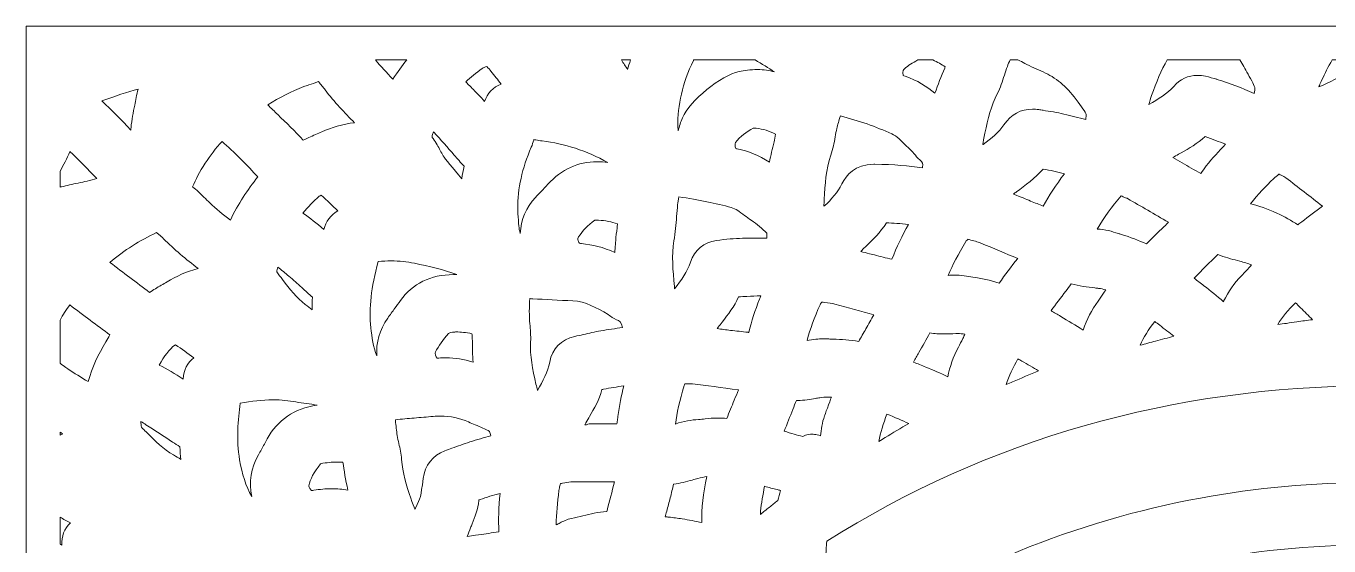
# Model space of a CAD drawing. Extents: x 140 to 2861, y -2860 to -140.
# Drawn here: x 140 to 1463, y -668 to -140 of the extents above; entities that cross this region are included whole.
import ezdxf

# ---------------------------------------------------------------- set-up
doc = ezdxf.new("R2010")
doc.units = 0
doc.header["$MEASUREMENT"] = 0
doc.layers.add('Layer 1', color=7, linetype='Continuous')

# ---------------------------------------------------------------- blocks, each defined once
blk = doc.blocks.new('block 2')
at = {"layer": 'Layer 1', "lineweight": 0}
blk.add_lwpolyline([(140.3, -139.6), (140.3, -2859.8), (2860.6, -2859.8), (2860.6, -139.6), (140.3, -139.6)], dxfattribs=at)
for points, knots in [([(512.9, -193.5), (506.4, -187.1), (500.6, -180.5), (495.2, -174.1), (495.2, -174.1), (526.8, -174.1), (526.8, -174.1), (522, -179.9), (517.4, -186.3), (512.9, -193.5)], [0, 0, 0, 0, 1, 1, 1, 2, 2, 2, 3, 3, 3, 3]), ([(608.2, -180.8), (609.8, -182.4), (611.2, -184), (612.4, -185.6), (615.9, -190), (619.3, -194.3), (622.7, -198.5), (614.7, -201.8), (608.8, -208), (605.9, -216.3), (603.8, -213.9), (601.6, -211.5), (599.4, -209.2), (596.2, -205.8), (592.9, -202.4), (589.7, -199.3), (588.7, -198.3), (587.7, -197.3), (586.8, -196.3), (591.7, -191.6), (597.2, -187.2), (603.5, -182.8), (604.7, -182), (606.3, -181.3), (608.2, -180.8)], [0, 0, 0, 0, 1, 1, 1, 2, 2, 2, 3, 3, 3, 4, 4, 4, 5, 5, 5, 6, 6, 6, 7, 7, 7, 8, 8, 8, 8]), ([(744.9, -174.1), (744.9, -174.1), (754.1, -174.1), (754.1, -174.1), (753, -177.3), (752, -180.5), (751.1, -183.7), (749, -180.5), (746.9, -177.3), (744.9, -174.1)], [0, 0, 0, 0, 1, 1, 1, 2, 2, 2, 3, 3, 3, 3]), ([(818.2, -174.1), (818.2, -174.1), (880.5, -174.1), (880.5, -174.1), (887.5, -178.1), (894.2, -182.1), (900.3, -186.3), (894.9, -184.6), (889.3, -183.8), (883.1, -183.8), (876, -183.8), (869.4, -184.9), (864.4, -185.9), (846.1, -189.6), (814.3, -215.4), (806.8, -232.8), (804.9, -237.2), (803.5, -241.6), (802.6, -246), (802.4, -244.7), (802.3, -243.3), (802.2, -242), (801.6, -219.9), (806.8, -197.8), (818, -174.5), (818.1, -174.3), (818.2, -174.2), (818.2, -174.1)], [0, 0, 0, 0, 1, 1, 1, 2, 2, 2, 3, 3, 3, 4, 4, 4, 5, 5, 5, 6, 6, 6, 7, 7, 7, 8, 8, 8, 9, 9, 9, 9]), ([(1061, -174.1), (1065.9, -176.2), (1070, -178.5), (1073.6, -181.1), (1073.4, -181.7), (1073.3, -182.1), (1073.2, -182.3), (1069.5, -190.7), (1066.1, -199.3), (1063.2, -207.9), (1055.2, -201.3), (1045.2, -194.6), (1032.8, -190.7), (1031.8, -190.4), (1031.2, -190.1), (1030.9, -189.9), (1030.9, -189.9), (1030.9, -189.8), (1030.9, -189.8), (1030.1, -184.9), (1031.5, -183.7), (1032.2, -183.1), (1036, -179.8), (1040.4, -176.8), (1045.8, -174.1), (1045.8, -174.1), (1061, -174.1), (1061, -174.1)], [0, 0, 0, 0, 1, 1, 1, 2, 2, 2, 3, 3, 3, 4, 4, 4, 5, 5, 5, 6, 6, 6, 7, 7, 7, 8, 8, 8, 9, 9, 9, 9]), ([(1136.7, -180.6), (1137.5, -178.4), (1138.5, -176.3), (1139.5, -174.1), (1139.5, -174.1), (1147.5, -174.1), (1147.5, -174.1), (1149.8, -175.2), (1152, -176.3), (1154.4, -177.5), (1160.3, -180.5), (1166.5, -183.6), (1173, -186.3), (1185.7, -191.7), (1196.3, -200.5), (1206.5, -214.2), (1212.1, -221.7), (1216.1, -227.1), (1216.6, -229.5), (1216.8, -230.5), (1216.7, -232.3), (1216.3, -234.7), (1209.1, -232.8), (1201.6, -230.8), (1194.2, -229), (1187, -227.4), (1179.9, -226.3), (1173, -225.2), (1171.5, -225), (1170.1, -224.8), (1168.6, -224.5), (1166.4, -224.2), (1164.2, -224), (1162.1, -224), (1150.3, -224), (1140.6, -229.4), (1133.3, -239.9), (1127.9, -247.5), (1120.8, -253.9), (1112.1, -260.1), (1112, -260), (1111.9, -259.9), (1111.9, -259.8), (1111.9, -257.9), (1113, -252.8), (1113.9, -248.6), (1117, -233.8), (1120.1, -220.6), (1126.4, -208.4), (1129.7, -202.1), (1131.7, -195.7), (1133.7, -189.6), (1134.7, -186.4), (1135.6, -183.4), (1136.7, -180.6)], [0, 0, 0, 0, 1, 1, 1, 2, 2, 2, 3, 3, 3, 4, 4, 4, 5, 5, 5, 6, 6, 6, 7, 7, 7, 8, 8, 8, 9, 9, 9, 10, 10, 10, 11, 11, 11, 12, 12, 12, 13, 13, 13, 14, 14, 14, 15, 15, 15, 16, 16, 16, 17, 17, 17, 18, 18, 18, 18]), ([(1372.6, -174.1), (1375.5, -178.3), (1378.2, -183), (1381.1, -188.4), (1384.6, -194.7), (1388, -200.7), (1388.1, -202.9), (1388.2, -203.9), (1387.8, -205.6), (1387.2, -208), (1374.9, -202.7), (1362.6, -197.7), (1349.5, -193.8), (1349.5, -193.8), (1349.4, -193.7), (1349.4, -193.7), (1345.7, -192.6), (1341.9, -191.5), (1337.9, -190.6), (1335.1, -190), (1332.4, -189.7), (1329.7, -189.7), (1320.3, -189.7), (1311.9, -193.6), (1305.6, -201), (1299.1, -208.5), (1290.2, -213.8), (1280.5, -219.2), (1280.9, -217.1), (1282.5, -212.4), (1283.2, -210.3), (1288, -196.3), (1293, -184.6), (1299, -174.1), (1299, -174.1), (1372.6, -174.1), (1372.6, -174.1)], [0, 0, 0, 0, 1, 1, 1, 2, 2, 2, 3, 3, 3, 4, 4, 4, 5, 5, 5, 6, 6, 6, 7, 7, 7, 8, 8, 8, 9, 9, 9, 10, 10, 10, 11, 11, 11, 12, 12, 12, 12]), ([(1552.3, -174.1), (1552.6, -174.8), (1552.9, -175.5), (1553.2, -176.2), (1558.4, -187.5), (1561.5, -194.3), (1561.4, -197.8), (1561.4, -199.3), (1560.7, -201.4), (1559.6, -204.2), (1553, -200.3), (1546.7, -196.6), (1540, -193), (1534.3, -189.9), (1528.6, -187.2), (1523, -184.6), (1520.5, -183.5), (1518, -182.3), (1515.6, -181.1), (1510.8, -178.9), (1506, -177.7), (1501.3, -177.7), (1494.2, -177.7), (1487.5, -180.3), (1482.1, -185.1), (1474.1, -192.1), (1464.7, -196.6), (1452.9, -201.3), (1452.9, -201.2), (1452.9, -201.2), (1452.9, -201.2), (1453.1, -200.7), (1453.3, -200.3), (1453.5, -199.9), (1454.2, -198.4), (1455.1, -196.5), (1456.1, -194.3), (1459, -188), (1462.4, -181), (1466.5, -174.1), (1466.5, -174.1), (1552.3, -174.1), (1552.3, -174.1)], [0, 0, 0, 0, 1, 1, 1, 2, 2, 2, 3, 3, 3, 4, 4, 4, 5, 5, 5, 6, 6, 6, 7, 7, 7, 8, 8, 8, 9, 9, 9, 10, 10, 10, 11, 11, 11, 12, 12, 12, 13, 13, 13, 14, 14, 14, 14]), ([(427.5, -199.5), (430.4, -198.5), (433.8, -197.5), (437.2, -196), (437.3, -196), (437.3, -196.1), (437.3, -196.1), (438.5, -197.6), (439.6, -199), (440.7, -200.4), (441.9, -201.8), (443, -203.2), (444, -204.5), (453.4, -216.9), (463.8, -227.8), (473.9, -237.9), (461.6, -239), (450.5, -243.2), (440.8, -247), (436.3, -248.9), (431.9, -250.9), (427.6, -252.8), (425.6, -253.7), (423.7, -254.6), (421.8, -255.4), (413.3, -246.5), (404.5, -237.9), (395.9, -229.6), (392.5, -226.3), (389.1, -223.1), (385.8, -219.8), (397.7, -212.1), (409.7, -206), (422.2, -201.2), (423.7, -200.6), (425.5, -200.1), (427.5, -199.5)], [0, 0, 0, 0, 1, 1, 1, 2, 2, 2, 3, 3, 3, 4, 4, 4, 5, 5, 5, 6, 6, 6, 7, 7, 7, 8, 8, 8, 9, 9, 9, 10, 10, 10, 11, 11, 11, 12, 12, 12, 12]), ([(252.1, -212.3), (251.6, -214.8), (251.1, -217.4), (250.6, -220), (249.1, -227.3), (247.6, -234.8), (246.9, -242.8), (246.8, -243.7), (246.7, -244.5), (246.6, -245.4), (237.2, -234.8), (227.2, -225.1), (217.4, -215.7), (230.9, -210.7), (242.9, -206.8), (254.2, -203.7), (253.4, -206.4), (252.6, -209.3), (252.1, -212.3)], [0, 0, 0, 0, 1, 1, 1, 2, 2, 2, 3, 3, 3, 4, 4, 4, 5, 5, 5, 6, 6, 6, 6]), ([(950.8, -315.5), (951.5, -300.8), (952.5, -285.2), (957.4, -270.9), (959.6, -264.6), (960.8, -258.3), (961.9, -252.3), (962.4, -249.3), (963, -246.4), (963.6, -243.7), (964.5, -239.9), (965.6, -235.8), (967.2, -230.9), (985.8, -235.7), (1003.3, -241.9), (1019.3, -249.1), (1024.4, -251.4), (1029, -256.1), (1034.2, -261.5), (1036.4, -263.7), (1038.6, -265.9), (1041, -268.1), (1041.2, -268.4), (1041.8, -269.1), (1042.2, -269.6), (1043.5, -271.3), (1045.3, -273.6), (1047.9, -275.7), (1050.5, -277.8), (1051.2, -279.8), (1050.7, -282.8), (1050.6, -283.1), (1050.6, -283.5), (1050.5, -283.8), (1036.6, -281.6), (1021.6, -280.4), (1002.2, -280), (1001.8, -280), (1001.4, -280), (1001, -280), (982.2, -280), (973.1, -290.9), (968.7, -300.1), (964.8, -308.5), (958.1, -315.6), (950.5, -322.8), (950.5, -321.1), (950.7, -317.9), (950.8, -315.5)], [0, 0, 0, 0, 1, 1, 1, 2, 2, 2, 3, 3, 3, 4, 4, 4, 5, 5, 5, 6, 6, 6, 7, 7, 7, 8, 8, 8, 9, 9, 9, 10, 10, 10, 11, 11, 11, 12, 12, 12, 13, 13, 13, 14, 14, 14, 15, 15, 15, 16, 16, 16, 16]), ([(585, -282.1), (584.1, -286.3), (583.3, -290.5), (582.7, -294.7), (573.8, -284.2), (565.5, -274.2), (563.8, -271.4), (562.8, -269.8), (561.9, -268), (560.9, -266.1), (558.9, -262.3), (556.6, -258.1), (553.6, -254), (552.2, -252.1), (552.4, -251.6), (552.8, -250.7), (553.2, -249.5), (553.7, -248.3), (554, -247.1), (554, -247.1), (554.4, -247.6), (554.4, -247.6), (561.4, -255.1), (568.4, -263), (575.1, -270.7), (578.3, -274.4), (581.7, -278.3), (585, -282.1)], [0, 0, 0, 0, 1, 1, 1, 2, 2, 2, 3, 3, 3, 4, 4, 4, 5, 5, 5, 6, 6, 6, 7, 7, 7, 8, 8, 8, 9, 9, 9, 9]), ([(899.9, -257.3), (898, -264.3), (896.5, -271.1), (895.2, -277.9), (884.1, -270.9), (873.5, -266.6), (862.5, -264.5), (861.8, -264.4), (861.3, -264.3), (860.9, -264.2), (860.3, -261.8), (859.9, -259.1), (860.7, -258.1), (865.2, -251.8), (872.2, -247.1), (878.5, -243.4), (878.7, -243.3), (879, -243.3), (879.3, -243.3), (880, -243.3), (880.8, -243.4), (881.7, -243.5), (888.7, -244.2), (895.3, -246.3), (901.4, -249.6), (901, -252.3), (900.5, -254.9), (899.9, -257.3)], [0, 0, 0, 0, 1, 1, 1, 2, 2, 2, 3, 3, 3, 4, 4, 4, 5, 5, 5, 6, 6, 6, 7, 7, 7, 8, 8, 8, 9, 9, 9, 9]), ([(309.4, -303), (312.4, -295.4), (316.5, -287.8), (322.3, -279.1), (327.4, -271.4), (332.9, -263.6), (339.4, -256.9), (350.6, -267), (365.9, -282.1), (375.6, -292.8), (365.4, -306.2), (355.4, -320.2), (347.8, -336.8), (340.2, -331.1), (333.3, -325.1), (326.9, -319.3), (324.9, -317.5), (322.9, -315.5), (320.8, -313.4), (317.2, -309.9), (313.6, -306.3), (309.4, -303)], [0, 0, 0, 0, 1, 1, 1, 2, 2, 2, 3, 3, 3, 4, 4, 4, 5, 5, 5, 6, 6, 6, 7, 7, 7, 7]), ([(653.3, -262.8), (654.4, -260.2), (655.1, -257.7), (655.8, -255.5), (655.8, -255.3), (655.9, -255.1), (655.9, -254.9), (656.6, -255.1), (657.4, -255.2), (658.1, -255.3), (660, -255.7), (662.2, -256.1), (664.4, -256.4), (687.3, -259.1), (709.4, -266.3), (731.2, -278.3), (727.4, -277.8), (723.8, -277.5), (720.2, -277.5), (700.7, -277.5), (683.9, -285.2), (670.2, -300.4), (668, -302.9), (665.6, -305.4), (663.1, -308), (661.3, -309.8), (659.4, -311.7), (657.6, -313.7), (648, -324), (642.8, -336.3), (642.1, -350.4), (641.3, -347.3), (640.9, -344.9), (640.7, -342.8), (640.3, -338.8), (640.1, -334.7), (639.8, -330.4), (639.7, -328.7), (639.6, -327), (639.5, -325.3), (639.5, -304.7), (644, -284.2), (653.3, -262.8)], [0, 0, 0, 0, 1, 1, 1, 2, 2, 2, 3, 3, 3, 4, 4, 4, 5, 5, 5, 6, 6, 6, 7, 7, 7, 8, 8, 8, 9, 9, 9, 10, 10, 10, 11, 11, 11, 12, 12, 12, 13, 13, 13, 14, 14, 14, 14]), ([(1338.7, -281.8), (1336.7, -284.3), (1334.8, -286.8), (1333, -289.3), (1326.7, -285.9), (1320.3, -282.3), (1314.1, -278.7), (1311, -276.9), (1307.9, -275.1), (1304.7, -273.2), (1306.6, -272.1), (1308.5, -271), (1310.4, -269.9), (1311.3, -269.4), (1312.3, -268.8), (1313.3, -268.3), (1321, -264), (1329.7, -259.1), (1337.4, -251.8), (1337.4, -251.8), (1337.7, -251.9), (1337.7, -251.9), (1344.8, -254.5), (1351.7, -257), (1358.2, -259.8), (1351.5, -266.6), (1344.9, -274), (1338.7, -281.8)], [0, 0, 0, 0, 1, 1, 1, 2, 2, 2, 3, 3, 3, 4, 4, 4, 5, 5, 5, 6, 6, 6, 7, 7, 7, 8, 8, 8, 9, 9, 9, 9]), ([(212.1, -294.5), (205.6, -296.4), (199.4, -298), (193.1, -299.2), (187.3, -300.3), (181.7, -301.7), (176.3, -303), (175.8, -303.1), (175.3, -303.2), (174.8, -303.3), (174.8, -303.3), (174.8, -287.2), (174.8, -287.2), (178.4, -280.9), (181.9, -274.3), (184.8, -267), (193.3, -275.2), (203.7, -285.7), (212.1, -294.5)], [0, 0, 0, 0, 1, 1, 1, 2, 2, 2, 3, 3, 3, 4, 4, 4, 5, 5, 5, 6, 6, 6, 6]), ([(1173.2, -322.7), (1169, -321), (1164.7, -319.2), (1160.3, -317.4), (1157.8, -316.4), (1155.3, -315.3), (1152.8, -314.3), (1152.8, -314.3), (1145.6, -311.4), (1142.9, -310.3), (1143.9, -309.5), (1144.9, -308.8), (1145.9, -308.1), (1155, -301.5), (1164.6, -294.4), (1173, -284.9), (1180.4, -286.3), (1187.7, -287.8), (1194.6, -289.7), (1186.1, -301), (1179.1, -311.8), (1173.2, -322.7)], [0, 0, 0, 0, 1, 1, 1, 2, 2, 2, 3, 3, 3, 4, 4, 4, 5, 5, 5, 6, 6, 6, 7, 7, 7, 7]), ([(1412.6, -290.1), (1413.4, -290.5), (1414.1, -290.8), (1414.7, -291.2), (1416.6, -292.1), (1418.4, -293), (1419.4, -293.8), (1431.9, -303.3), (1444.4, -313.1), (1456.6, -322.6), (1449.7, -327.9), (1442.6, -333.2), (1435.7, -338.4), (1434.4, -339.4), (1433, -340.5), (1431.6, -341.5), (1425.2, -337.5), (1418.1, -333.2), (1410.4, -329.8), (1400.4, -325.3), (1392, -322.4), (1383.6, -320.2), (1391.3, -310.6), (1399, -302.3), (1407, -294.7), (1408.5, -293.2), (1410.5, -291.8), (1412.5, -290.2), (1412.6, -290.2), (1412.6, -290.1), (1412.6, -290.1)], [0, 0, 0, 0, 1, 1, 1, 2, 2, 2, 3, 3, 3, 4, 4, 4, 5, 5, 5, 6, 6, 6, 7, 7, 7, 8, 8, 8, 9, 9, 9, 10, 10, 10, 10]), ([(442.7, -346.3), (435.6, -340), (428.3, -334.5), (421.5, -329.7), (426.3, -323.4), (432.3, -317.8), (438, -312.6), (438.5, -312.2), (439.1, -311.8), (439.9, -311.4), (446.1, -317.2), (451.6, -322.4), (456.8, -327.3), (449.6, -331.6), (444.6, -338.3), (442.7, -346.3)], [0, 0, 0, 0, 1, 1, 1, 2, 2, 2, 3, 3, 3, 4, 4, 4, 5, 5, 5, 5]), ([(798.2, -357.8), (799.7, -349.4), (800.3, -341.1), (800.9, -333), (801.3, -328.9), (801.5, -325.1), (801.9, -321.3), (802.2, -318.8), (802.6, -316.1), (803.2, -313.1), (823.6, -316.3), (840.6, -319.8), (856.4, -324), (860.7, -325.2), (864.9, -328.3), (869.8, -332), (872, -333.6), (874.2, -335.3), (876.7, -337), (882.5, -340.9), (887.8, -345.3), (892.5, -350.1), (892.6, -351.1), (892.5, -353), (892.5, -354.3), (892.5, -354.6), (892.5, -354.9), (892.5, -355.2), (889.9, -355.1), (887.3, -355.1), (884.7, -355.1), (878.2, -355.1), (872.8, -355.2), (867.9, -355.3), (859.6, -355.5), (850.9, -356.2), (841.4, -357.5), (828.6, -359.3), (818.9, -367.3), (814.9, -379.6), (811.8, -389.2), (805.7, -397.8), (798.9, -406.6), (798.9, -406.6), (798.6, -404.2), (798.6, -404.2), (797.1, -388), (795.7, -372.7), (798.2, -357.8)], [0, 0, 0, 0, 1, 1, 1, 2, 2, 2, 3, 3, 3, 4, 4, 4, 5, 5, 5, 6, 6, 6, 7, 7, 7, 8, 8, 8, 9, 9, 9, 10, 10, 10, 11, 11, 11, 12, 12, 12, 13, 13, 13, 14, 14, 14, 15, 15, 15, 16, 16, 16, 16]), ([(1291.6, -347.4), (1287.1, -351.7), (1282.4, -356.2), (1277.9, -361), (1270.2, -357.4), (1261.8, -354.2), (1252.4, -351.3), (1251.4, -351), (1250.4, -350.7), (1249.4, -350.4), (1243.1, -348.4), (1236, -346.2), (1227.9, -346), (1234.6, -334.4), (1242.8, -323), (1252.3, -312.2), (1253.6, -312.8), (1254.9, -313.3), (1256, -313.7), (1257, -314.1), (1258.2, -314.6), (1258.7, -314.9), (1272.5, -322.8), (1286, -330.7), (1300.3, -339), (1297.5, -341.8), (1294.7, -344.5), (1291.6, -347.4)], [0, 0, 0, 0, 1, 1, 1, 2, 2, 2, 3, 3, 3, 4, 4, 4, 5, 5, 5, 6, 6, 6, 7, 7, 7, 8, 8, 8, 9, 9, 9, 9]), ([(740.4, -344.7), (739.9, -348.9), (739.4, -353.2), (739, -357.6), (738.8, -360.2), (738.6, -362.8), (738.4, -365.4), (738.3, -366.8), (738.2, -368.2), (738.1, -369.6), (726.3, -364.5), (715.4, -361.6), (704.3, -360.7), (702.9, -360.6), (701.8, -359.9), (701.1, -358.5), (700.7, -357.7), (700.1, -355.9), (701.4, -353.9), (705.1, -347.7), (710.6, -342), (717.8, -336.9), (718.1, -336.9), (718.6, -336.8), (719.6, -336.8), (720.2, -336.8), (720.9, -336.9), (721.7, -336.9), (728.5, -337.2), (734.9, -338.5), (740.8, -340.7), (740.7, -342), (740.5, -343.3), (740.4, -344.7)], [0, 0, 0, 0, 1, 1, 1, 2, 2, 2, 3, 3, 3, 4, 4, 4, 5, 5, 5, 6, 6, 6, 7, 7, 7, 8, 8, 8, 9, 9, 9, 10, 10, 10, 11, 11, 11, 11]), ([(1019.5, -376.6), (1013.6, -375.2), (1007.5, -373.7), (1001.7, -372.2), (1001.7, -372.2), (996.6, -370.9), (996.6, -370.9), (993.7, -370.2), (990.8, -369.4), (987.9, -368.7), (988.8, -367.7), (989.8, -366.7), (990.7, -365.8), (990.7, -365.8), (992.9, -363.7), (992.9, -363.7), (1000.3, -356.6), (1007.8, -349.3), (1013.9, -339.6), (1020.5, -339.8), (1028.3, -340.2), (1036.3, -341.3), (1030.2, -352.3), (1024.2, -364), (1019.5, -376.6)], [0, 0, 0, 0, 1, 1, 1, 2, 2, 2, 3, 3, 3, 4, 4, 4, 5, 5, 5, 6, 6, 6, 7, 7, 7, 8, 8, 8, 8]), ([(279.9, -355.7), (290.8, -366.5), (302.6, -376.6), (315.2, -386.1), (303.1, -388.9), (292.6, -394.2), (283.5, -399.5), (279.5, -401.8), (275.6, -404.2), (271.7, -406.5), (269.7, -407.8), (267.7, -409), (265.7, -410.2), (252.7, -400.4), (239.1, -390.1), (225.4, -379.8), (240.1, -367.4), (256, -357.3), (272.9, -349.5), (273.6, -350.1), (274.3, -350.7), (275, -351.3), (276.8, -352.8), (278.5, -354.3), (279.9, -355.7)], [0, 0, 0, 0, 1, 1, 1, 2, 2, 2, 3, 3, 3, 4, 4, 4, 5, 5, 5, 6, 6, 6, 7, 7, 7, 8, 8, 8, 8]), ([(1095.8, -357.2), (1096, -356.9), (1096.3, -356.6), (1096.6, -356.2), (1097.1, -356.4), (1097.6, -356.5), (1098, -356.6), (1102.3, -357.7), (1106.4, -358.8), (1109.9, -360.2), (1122.4, -365.2), (1135, -370.6), (1147.3, -375.9), (1140.3, -384), (1134.3, -392.5), (1128.4, -400.8), (1119.2, -397.7), (1110, -396.1), (1101.7, -394.7), (1096.2, -393.7), (1089.8, -392.7), (1082.8, -392.7), (1080.7, -392.7), (1078.7, -392.8), (1076.6, -393), (1081, -382.4), (1086.8, -371.4), (1094.6, -358.7), (1094.7, -358.4), (1095.3, -357.7), (1095.8, -357.2)], [0, 0, 0, 0, 1, 1, 1, 2, 2, 2, 3, 3, 3, 4, 4, 4, 5, 5, 5, 6, 6, 6, 7, 7, 7, 8, 8, 8, 9, 9, 9, 10, 10, 10, 10]), ([(575.4, -392.2), (575, -392.2), (574.6, -392.2), (574.3, -392.2), (551.2, -392.2), (532.6, -401.4), (520.4, -418.6), (518.6, -421.2), (516.7, -423.8), (514.7, -426.4), (512.4, -429.6), (509.9, -433), (507.5, -436.4), (499.3, -448.4), (495.5, -461.4), (496.5, -474.6), (492.9, -465.7), (491.4, -455.8), (490.4, -446.2), (488.4, -426.2), (490.7, -405.2), (497.9, -378.9), (502.4, -378.5), (506.8, -378.3), (510.9, -378.3), (519.4, -378.3), (527.2, -379.1), (534.6, -380.7), (549.5, -383.8), (564.1, -387.1), (577.7, -392.2), (576.9, -392.2), (576.1, -392.2), (575.4, -392.2)], [0, 0, 0, 0, 1, 1, 1, 2, 2, 2, 3, 3, 3, 4, 4, 4, 5, 5, 5, 6, 6, 6, 7, 7, 7, 8, 8, 8, 9, 9, 9, 10, 10, 10, 11, 11, 11, 11]), ([(1350.4, -371.6), (1357.3, -374.6), (1364.2, -376.3), (1370.5, -377.9), (1370.5, -377.9), (1372.7, -378.5), (1372.7, -378.5), (1377.2, -379.7), (1381.1, -381), (1384.5, -382.4), (1381.2, -386.3), (1377.8, -390), (1374.4, -393.4), (1367, -400.9), (1361.1, -409.4), (1356.3, -419.3), (1356.2, -419.5), (1356.2, -419.6), (1356.1, -419.7), (1349.6, -413.9), (1342.9, -408.6), (1336.3, -403.5), (1332.9, -400.9), (1329.6, -398.4), (1326.4, -395.8), (1334.3, -387.8), (1342.4, -379.7), (1350.4, -371.6)], [0, 0, 0, 0, 1, 1, 1, 2, 2, 2, 3, 3, 3, 4, 4, 4, 5, 5, 5, 6, 6, 6, 7, 7, 7, 8, 8, 8, 9, 9, 9, 9]), ([(431.1, -415.2), (430.9, -419.4), (430.8, -423.6), (430.8, -428), (428.6, -426.1), (426.2, -424.3), (423.8, -422.5), (415.1, -415.9), (408.1, -406.8), (400.7, -397.1), (398.8, -394.6), (396.8, -392), (394.8, -389.5), (395.1, -387.8), (395.4, -386.1), (395.8, -384.5), (399.7, -387.6), (403.5, -390.6), (407.3, -393.8), (411.7, -397.5), (415.9, -401.3), (420.3, -405.4), (423.8, -408.7), (427.4, -412), (431.1, -415.2)], [0, 0, 0, 0, 1, 1, 1, 2, 2, 2, 3, 3, 3, 4, 4, 4, 5, 5, 5, 6, 6, 6, 7, 7, 7, 8, 8, 8, 8]), ([(1196, -409.1), (1197.9, -406.6), (1199.7, -404.1), (1201.6, -401.6), (1209.8, -403.8), (1217.8, -404.8), (1225.6, -405.7), (1226.9, -405.9), (1228.1, -406), (1229.4, -406.2), (1231.8, -406.5), (1234.2, -407), (1236.6, -407.6), (1235.9, -408.7), (1235.2, -409.8), (1234.5, -410.9), (1232.6, -413.9), (1230.7, -416.7), (1228.9, -419.2), (1222.3, -428), (1217.3, -437.7), (1213.6, -448.6), (1206.1, -443.6), (1198.4, -439.1), (1190.9, -434.6), (1187.6, -432.7), (1184.3, -430.7), (1181.1, -428.8), (1186.1, -422.2), (1191.1, -415.5), (1196, -409.1)], [0, 0, 0, 0, 1, 1, 1, 2, 2, 2, 3, 3, 3, 4, 4, 4, 5, 5, 5, 6, 6, 6, 7, 7, 7, 8, 8, 8, 9, 9, 9, 10, 10, 10, 10]), ([(184.6, -422.9), (198.5, -433.3), (212.5, -443.8), (225.4, -453.4), (224, -455.9), (222.7, -458.2), (221.3, -460.4), (213.5, -473.2), (207.5, -486.8), (203.3, -500.8), (196.3, -496.8), (189.5, -492.4), (182.6, -487.8), (182.6, -487.8), (180.8, -486.6), (180.8, -486.6), (178.8, -485.3), (176.9, -483.9), (174.8, -482.3), (174.8, -482.3), (174.8, -438.3), (174.8, -438.3), (177.7, -433.1), (181, -428), (184.6, -422.9)], [0, 0, 0, 0, 1, 1, 1, 2, 2, 2, 3, 3, 3, 4, 4, 4, 5, 5, 5, 6, 6, 6, 7, 7, 7, 8, 8, 8, 8]), ([(706.1, -453.1), (703.1, -453.8), (700.4, -454.4), (697.6, -455), (683.5, -458.1), (674.4, -467.4), (672, -481.1), (670.2, -491), (665.2, -500.3), (659.6, -509.9), (659.6, -509.9), (659.6, -509.9), (659.5, -509.9), (659.5, -509.8), (659.5, -509.8), (659.5, -509.7), (659, -507.7), (658.6, -505.6), (658.1, -503.6), (654.8, -488.6), (651.7, -474.4), (652.6, -460.4), (653, -454), (652.4, -447.8), (651.9, -442.3), (651, -433.8), (651.3, -424.9), (651.7, -416.6), (651.7, -416.6), (652.3, -416.6), (652.3, -416.6), (653.1, -416.6), (653.9, -416.7), (654.8, -416.7), (667.3, -417.4), (681.4, -418.3), (695.6, -418.8), (708.1, -419.3), (719.9, -426), (731.3, -432.6), (731.5, -432.7), (731.9, -433), (732.2, -433.3), (733.9, -434.6), (736.5, -436.6), (740, -438), (742.7, -439), (744.9, -440.4), (745.9, -445.9), (738.5, -447), (731.3, -448), (724, -449.3), (717.8, -450.3), (711.8, -451.7), (706.1, -453.1)], [0, 0, 0, 0, 1, 1, 1, 2, 2, 2, 3, 3, 3, 4, 4, 4, 5, 5, 5, 6, 6, 6, 7, 7, 7, 8, 8, 8, 9, 9, 9, 10, 10, 10, 11, 11, 11, 12, 12, 12, 13, 13, 13, 14, 14, 14, 15, 15, 15, 16, 16, 16, 17, 17, 17, 18, 18, 18, 18]), ([(842.1, -447.1), (843.4, -445.2), (844.7, -443.5), (846, -441.8), (846, -441.8), (847.1, -440.4), (847.1, -440.4), (853.2, -432.7), (859.4, -424.8), (863.8, -414.7), (866.6, -414.6), (869.3, -414.4), (872.1, -414.3), (877, -414), (881.7, -413.8), (886.3, -413.7), (885.8, -414.9), (885.4, -416.1), (884.9, -417.2), (880.8, -428.3), (876.8, -439.3), (874.3, -450.9), (874.1, -450.9), (873.9, -450.9), (873.7, -450.8), (867.1, -450.1), (861.4, -449.5), (855.6, -448.8), (850.9, -448.2), (846.4, -447.6), (842.1, -447.1)], [0, 0, 0, 0, 1, 1, 1, 2, 2, 2, 3, 3, 3, 4, 4, 4, 5, 5, 5, 6, 6, 6, 7, 7, 7, 8, 8, 8, 9, 9, 9, 10, 10, 10, 10]), ([(946.5, -422.8), (946.7, -422.3), (947.4, -421.3), (947.9, -420.5), (948, -420.3), (948.1, -420.2), (948.2, -420.1), (949.3, -420.2), (950.4, -420.4), (951.5, -420.5), (955.2, -421), (958.7, -421.4), (961.7, -422.2), (974.9, -425.6), (988.3, -429.4), (1001.3, -433), (998.6, -437.8), (995.8, -442.6), (993.1, -447.3), (990.7, -451.5), (988.2, -455.8), (985.8, -460.1), (976.8, -458.3), (968.2, -458), (959.8, -457.8), (958.3, -457.7), (956.8, -457.7), (955.3, -457.6), (953.6, -457.6), (951.5, -457.5), (949.3, -457.5), (945.3, -457.5), (939.5, -457.7), (933.3, -459.2), (936.5, -447.7), (940.8, -435.7), (946.5, -422.8)], [0, 0, 0, 0, 1, 1, 1, 2, 2, 2, 3, 3, 3, 4, 4, 4, 5, 5, 5, 6, 6, 6, 7, 7, 7, 8, 8, 8, 9, 9, 9, 10, 10, 10, 11, 11, 11, 12, 12, 12, 12]), ([(1430.7, -440.2), (1427.2, -440.7), (1423.8, -441.2), (1420.3, -441.7), (1417.5, -442.1), (1414.4, -442.5), (1411.2, -442.8), (1416, -435.3), (1421.9, -427.9), (1429.2, -420.7), (1430.9, -422.4), (1432.7, -424.2), (1434.5, -425.9), (1438.6, -430), (1442.7, -433.9), (1446.5, -438), (1441.2, -438.6), (1435.9, -439.4), (1430.7, -440.2)], [0, 0, 0, 0, 1, 1, 1, 2, 2, 2, 3, 3, 3, 4, 4, 4, 5, 5, 5, 6, 6, 6, 6]), ([(1271.5, -463.9), (1275.1, -456.1), (1279.9, -448.2), (1286.3, -439.7), (1288, -441), (1289.7, -442.3), (1291.4, -443.6), (1296.3, -447.4), (1301.2, -451.1), (1305.9, -454.8), (1299.6, -456.4), (1293.4, -458.1), (1287.3, -459.7), (1282.1, -461.1), (1276.8, -462.6), (1271.5, -463.9)], [0, 0, 0, 0, 1, 1, 1, 2, 2, 2, 3, 3, 3, 4, 4, 4, 5, 5, 5, 5]), ([(559.3, -477), (558.8, -477.1), (558.4, -477.1), (558, -477.1), (557.9, -477.1), (557.7, -477.1), (557.6, -477.1), (556.8, -475.6), (555.1, -472.2), (555.9, -470.8), (559.2, -464.7), (563.7, -458.4), (569.2, -452.1), (569.8, -451.3), (571.9, -450.5), (575.8, -450.5), (576.2, -450.4), (576.6, -450.4), (577, -450.4), (581.7, -450.4), (586.9, -451), (593.1, -452.3), (593.1, -453), (593.2, -453.7), (593.2, -454.5), (593.4, -456.6), (593.5, -458.7), (593.5, -460.5), (593.4, -467.2), (593.6, -473.9), (594.2, -481), (584.7, -478.1), (575.9, -476.7), (567.1, -476.7), (564.5, -476.7), (561.9, -476.8), (559.3, -477)], [0, 0, 0, 0, 1, 1, 1, 2, 2, 2, 3, 3, 3, 4, 4, 4, 5, 5, 5, 6, 6, 6, 7, 7, 7, 8, 8, 8, 9, 9, 9, 10, 10, 10, 11, 11, 11, 12, 12, 12, 12]), ([(1091.5, -457), (1090, -460.2), (1088.6, -463.1), (1087.1, -465.9), (1081.8, -475.7), (1078.2, -485.6), (1076.3, -496.1), (1068.9, -492.2), (1061.3, -489.2), (1054, -486.3), (1049.6, -484.5), (1045.5, -482.8), (1041.4, -481), (1043.3, -477.8), (1045.1, -474.6), (1046.9, -471.4), (1050.6, -464.9), (1054.4, -458.1), (1058.1, -451.4), (1062.6, -452.1), (1067.5, -452.5), (1072.9, -452.5), (1076.8, -452.5), (1080.6, -452.3), (1084.3, -452.1), (1084.3, -452.1), (1084.6, -452.1), (1084.6, -452.1), (1085.2, -452.1), (1085.8, -452.1), (1086.4, -452.1), (1088.7, -452.1), (1091, -452.3), (1093.6, -452.6), (1092.9, -454.1), (1092.2, -455.6), (1091.5, -457)], [0, 0, 0, 0, 1, 1, 1, 2, 2, 2, 3, 3, 3, 4, 4, 4, 5, 5, 5, 6, 6, 6, 7, 7, 7, 8, 8, 8, 9, 9, 9, 10, 10, 10, 11, 11, 11, 12, 12, 12, 12]), ([(299.8, -498.3), (291.9, -492.9), (283.6, -488.3), (275.6, -484.1), (280.5, -475.1), (285.3, -468.2), (291.9, -463.5), (298.3, -467.7), (304.5, -472.2), (310.7, -476.7), (303.9, -481.9), (300.7, -488.4), (299.8, -498.3)], [0, 0, 0, 0, 1, 1, 1, 2, 2, 2, 3, 3, 3, 4, 4, 4, 4]), ([(1142.1, -501.2), (1139.9, -502.1), (1137.8, -503), (1135.6, -504), (1138.2, -495.1), (1142.4, -486.6), (1147.4, -477.8), (1148.7, -478.5), (1150, -479.3), (1151.3, -480), (1157.2, -483.4), (1162.9, -486.6), (1168.5, -490), (1159.5, -493.6), (1150.7, -497.4), (1142.1, -501.2)], [0, 0, 0, 0, 1, 1, 1, 2, 2, 2, 3, 3, 3, 4, 4, 4, 5, 5, 5, 5]), ([(741.3, -536.3), (741.1, -537.2), (741, -538.2), (740.9, -539.1), (740.7, -540.6), (740.4, -542.1), (740.3, -543.7), (737.8, -543.8), (735.1, -543.8), (732.1, -543.8), (729.2, -543.8), (726.4, -543.8), (723.6, -543.8), (720.7, -543.8), (717.8, -543.7), (714.9, -543.7), (713, -543.7), (711.2, -544.1), (709.5, -544.7), (709.5, -544.7), (707.8, -544.7), (707.8, -544.7), (709, -542.3), (710.3, -540), (711.6, -537.7), (711.6, -537.7), (712.4, -536.3), (712.4, -536.3), (717, -528.5), (722.3, -519.6), (725.1, -509), (725.3, -508.9), (725.6, -508.9), (725.9, -508.8), (725.9, -508.8), (726.6, -508.7), (726.6, -508.7), (733.7, -507.4), (740.5, -506.1), (747.2, -505.3), (744.9, -514.7), (742.7, -525.3), (741.3, -536.3)], [0, 0, 0, 0, 1, 1, 1, 2, 2, 2, 3, 3, 3, 4, 4, 4, 5, 5, 5, 6, 6, 6, 7, 7, 7, 8, 8, 8, 9, 9, 9, 10, 10, 10, 11, 11, 11, 12, 12, 12, 13, 13, 13, 14, 14, 14, 14]), ([(808.6, -504.9), (808.8, -504.3), (809, -503.7), (809.1, -503.3), (809.8, -503.2), (810.8, -503.2), (812, -503.1), (812, -503.1), (813.2, -503.1), (813.2, -503.1), (814.2, -503), (815.1, -503), (815.9, -503), (816.5, -503), (816.9, -503), (817, -503), (831.1, -504.9), (846.2, -506.9), (863.7, -509.3), (862.3, -512.8), (860.8, -516.3), (859.4, -519.8), (856.9, -525.8), (854.3, -532), (851.8, -538.3), (848.8, -538.1), (845.5, -537.9), (842.1, -537.9), (837.8, -537.9), (833.7, -538.2), (829.9, -538.7), (827.8, -539), (825.5, -539.2), (823.2, -539.4), (816, -540), (808, -540.7), (799.8, -544.1), (801.1, -532.7), (803.9, -520.4), (808.6, -504.9)], [0, 0, 0, 0, 1, 1, 1, 2, 2, 2, 3, 3, 3, 4, 4, 4, 5, 5, 5, 6, 6, 6, 7, 7, 7, 8, 8, 8, 9, 9, 9, 10, 10, 10, 11, 11, 11, 12, 12, 12, 13, 13, 13, 13]), ([(2049.9, -783.5), (2048.6, -782.5), (2047.4, -781.6), (2046.2, -780.7), (1996.7, -743.1), (1942.5, -710.8), (1885, -684.6), (1829.2, -659.2), (1769.9, -639.4), (1708.8, -625.8), (1648.8, -612.4), (1586.8, -605), (1524.7, -603.7), (1518.2, -603.6), (1511.5, -603.5), (1505, -603.5), (1447.4, -603.5), (1389.5, -608.8), (1332.9, -619.2), (1269.3, -630.9), (1207, -649.1), (1147.8, -673.4), (1087.3, -698.3), (1029.9, -729.5), (977.1, -766.3), (968.6, -772.2), (960.1, -778.4), (951.7, -784.7), (949.3, -780.4), (948, -776.2), (948.2, -771.8), (949.3, -740.6), (950.9, -708.8), (952.4, -678.1), (952.4, -678.1), (952.8, -671.4), (952.8, -671.4), (952.9, -668.8), (953.1, -666.1), (953.3, -663.2), (1115.7, -560), (1306.4, -505.4), (1505.2, -505.4), (1702.2, -505.4), (1889.5, -559.2), (2047.5, -661.1), (2047.7, -664.6), (2047.9, -668), (2048.1, -671.4), (2048.1, -671.4), (2048.5, -678.2), (2048.5, -678.2), (2050, -708.9), (2051.6, -740.6), (2052.7, -771.7), (2052.8, -775.7), (2051.8, -779.6), (2049.9, -783.5)], [0, 0, 0, 0, 1, 1, 1, 2, 2, 2, 3, 3, 3, 4, 4, 4, 5, 5, 5, 6, 6, 6, 7, 7, 7, 8, 8, 8, 9, 9, 9, 10, 10, 10, 11, 11, 11, 12, 12, 12, 13, 13, 13, 14, 14, 14, 15, 15, 15, 16, 16, 16, 17, 17, 17, 18, 18, 18, 19, 19, 19, 19]), ([(385.1, -559.2), (384.1, -561), (383.2, -562.7), (382.3, -564.4), (380.3, -568.2), (378.4, -571.8), (376.3, -575.4), (368.8, -588.6), (366.5, -603.1), (369.4, -617.7), (363.6, -607.2), (359.6, -594.9), (357.1, -580.3), (353.8, -560.1), (355.5, -539.4), (357.8, -522.9), (369.3, -521), (380.2, -519.3), (391, -519.3), (395.3, -519.3), (399.3, -519.6), (403.2, -520.2), (406.9, -520.7), (410.6, -521.2), (414.2, -521.6), (421.7, -522.6), (428.9, -523.5), (435.9, -524.9), (412.7, -528.2), (395.6, -539.8), (385.1, -559.2)], [0, 0, 0, 0, 1, 1, 1, 2, 2, 2, 3, 3, 3, 4, 4, 4, 5, 5, 5, 6, 6, 6, 7, 7, 7, 8, 8, 8, 9, 9, 9, 10, 10, 10, 10]), ([(955, -516.6), (956, -516.6), (957, -516.6), (958, -516.7), (956.5, -521), (951.1, -535.6), (951.1, -535.6), (948.5, -542.7), (947.7, -549.7), (947.1, -556.1), (944.6, -555), (942.3, -554.6), (940.9, -554.5), (940.1, -554.4), (939.2, -554.3), (938.4, -554.3), (936.6, -554.3), (932.8, -554.6), (928.9, -556.7), (926, -555.9), (923.1, -555.1), (920.3, -554.3), (916.9, -553.3), (913.5, -552.3), (910.1, -551.3), (913, -543.9), (916, -536.4), (918.9, -529.1), (920.1, -526), (921.3, -523), (922.5, -520), (923, -520), (923.4, -520), (923.9, -520), (930.4, -520), (936.6, -518.9), (942, -518), (943.4, -517.7), (944.8, -517.5), (946.2, -517.3), (948.9, -516.8), (951.8, -516.6), (955, -516.6)], [0, 0, 0, 0, 1, 1, 1, 2, 2, 2, 3, 3, 3, 4, 4, 4, 5, 5, 5, 6, 6, 6, 7, 7, 7, 8, 8, 8, 9, 9, 9, 10, 10, 10, 11, 11, 11, 12, 12, 12, 13, 13, 13, 14, 14, 14, 14]), ([(296.5, -567.2), (296.6, -571.6), (297, -575.8), (297.6, -580), (295.2, -578.4), (292.6, -576.9), (290, -575.4), (279.9, -569.8), (271.3, -561.2), (262.2, -552.1), (260.6, -550.4), (259, -548.8), (257.4, -547.2), (257.1, -545.3), (257, -543.4), (256.9, -541.5), (258.7, -542.5), (260.4, -543.6), (262.1, -544.7), (271.1, -550.4), (280.2, -556.4), (289, -562.3), (291.5, -563.9), (294, -565.6), (296.5, -567.2)], [0, 0, 0, 0, 1, 1, 1, 2, 2, 2, 3, 3, 3, 4, 4, 4, 5, 5, 5, 6, 6, 6, 7, 7, 7, 8, 8, 8, 8]), ([(590.9, -562.2), (584.7, -564.2), (578.7, -566.4), (572.8, -568.6), (570.4, -569.6), (567.9, -570.5), (565.4, -571.4), (553.1, -575.9), (545.3, -585.9), (543.5, -599.5), (541.1, -618.3), (540.9, -618.7), (535.9, -629.4), (535.7, -629.8), (535.6, -630.1), (535.4, -630.5), (535.3, -630.4), (535.2, -630.4), (535.1, -630.3), (534.2, -628.9), (532.5, -623.9), (531, -619.5), (526.5, -606.3), (522.4, -593.3), (521.6, -580), (521.3, -574.1), (520, -568.7), (518.9, -563.8), (518.2, -561), (517.5, -558.2), (517.2, -555.7), (516.4, -550.8), (515.9, -545.7), (515.4, -540.4), (515.4, -540.1), (515.4, -539.9), (515.3, -539.6), (521.7, -539), (528.2, -538.4), (534.5, -537.9), (540.8, -537.4), (547.3, -536.9), (553.7, -536.3), (556.3, -536.1), (558.9, -535.9), (561.3, -535.9), (571.3, -535.9), (580.6, -537.9), (589.6, -541.9), (591.9, -542.9), (594.2, -543.9), (596.4, -544.8), (601.7, -547), (606.8, -549.1), (611, -551.7), (611.4, -552.5), (611.9, -554.3), (612.3, -555.9), (605.3, -557.9), (598.1, -560), (590.9, -562.2)], [0, 0, 0, 0, 1, 1, 1, 2, 2, 2, 3, 3, 3, 4, 4, 4, 5, 5, 5, 6, 6, 6, 7, 7, 7, 8, 8, 8, 9, 9, 9, 10, 10, 10, 11, 11, 11, 12, 12, 12, 13, 13, 13, 14, 14, 14, 15, 15, 15, 16, 16, 16, 17, 17, 17, 18, 18, 18, 19, 19, 19, 20, 20, 20, 20]), ([(1006.3, -561.6), (1007.8, -552.7), (1010.7, -543.7), (1014.5, -533.9), (1022.5, -537.3), (1029.8, -540.5), (1036.7, -543.5), (1028.4, -548.1), (1020.5, -553), (1012.6, -557.8), (1010.5, -559), (1008.4, -560.3), (1006.3, -561.6)], [0, 0, 0, 0, 1, 1, 1, 2, 2, 2, 3, 3, 3, 4, 4, 4, 4]), ([(174.8, -552.3), (175.8, -552.9), (176.8, -553.5), (177.8, -554), (176.8, -554.4), (175.8, -554.8), (174.8, -555.2), (174.8, -555.2), (174.8, -552.3), (174.8, -552.3)], [0, 0, 0, 0, 1, 1, 1, 2, 2, 2, 3, 3, 3, 3]), ([(450.6, -609.8), (444.6, -609.8), (438.5, -610.3), (432.5, -611.3), (432, -611.4), (430.9, -611.6), (430, -611.7), (427.3, -608.6), (427.6, -607.2), (427.6, -606.8), (428.8, -600), (432.4, -593.2), (439.4, -584.5), (439.7, -584.3), (440.5, -584), (441.8, -583.9), (447.8, -583), (452.6, -582.6), (457, -582.6), (458.8, -582.6), (460.4, -582.7), (462, -582.8), (463.3, -591.1), (464.8, -600.8), (467, -611.1), (461.5, -610.2), (456.1, -609.8), (450.6, -609.8)], [0, 0, 0, 0, 1, 1, 1, 2, 2, 2, 3, 3, 3, 4, 4, 4, 5, 5, 5, 6, 6, 6, 7, 7, 7, 8, 8, 8, 9, 9, 9, 9]), ([(730.2, -631.9), (730.2, -631.9), (729.9, -632.8), (729.9, -632.8), (721.2, -633.5), (713.1, -635.5), (705.8, -637.3), (701.8, -638.3), (698, -639.2), (694.3, -639.9), (689.5, -640.8), (685.5, -642.9), (682.7, -644.4), (681.9, -644.8), (681.2, -645.2), (680.6, -645.5), (679.9, -645.8), (679.3, -646.1), (678.7, -646.4), (678.6, -635.2), (680, -623.8), (681.4, -611.7), (681.4, -611.7), (681.8, -608.7), (681.8, -608.7), (681.9, -607.7), (682.4, -606.1), (682.9, -604.5), (683.6, -604.4), (684.3, -604.3), (684.9, -604.1), (688.1, -603.5), (691.1, -602.9), (693.4, -602.9), (699.7, -602.8), (706.4, -602.7), (714, -602.7), (721.9, -602.7), (729.9, -602.8), (737.8, -602.8), (735.3, -612.5), (732.7, -622.4), (730.2, -631.9)], [0, 0, 0, 0, 1, 1, 1, 2, 2, 2, 3, 3, 3, 4, 4, 4, 5, 5, 5, 6, 6, 6, 7, 7, 7, 8, 8, 8, 9, 9, 9, 10, 10, 10, 11, 11, 11, 12, 12, 12, 13, 13, 13, 14, 14, 14, 14]), ([(790.8, -632.7), (792, -628.2), (793.3, -623.6), (794.5, -618.9), (795.7, -614.3), (796.7, -609.7), (797.7, -605.1), (804.6, -604.3), (811, -602.5), (816.8, -600.9), (818.7, -600.4), (820.5, -599.9), (822.3, -599.4), (825.7, -598.5), (828.8, -597.9), (831.7, -597.4), (827.7, -614.7), (826, -629.7), (826.4, -644.1), (819.9, -642.8), (813.2, -641.5), (806.6, -640.4), (801.9, -639.6), (797.4, -639.1), (793, -638.6), (791.8, -638.5), (790.5, -638.3), (789.3, -638.2), (789.8, -636.4), (790.3, -634.6), (790.8, -632.7)], [0, 0, 0, 0, 1, 1, 1, 2, 2, 2, 3, 3, 3, 4, 4, 4, 5, 5, 5, 6, 6, 6, 7, 7, 7, 8, 8, 8, 9, 9, 9, 10, 10, 10, 10]), ([(906.4, -611.6), (905.4, -614.9), (904.4, -618.3), (903.5, -621.8), (900.6, -624), (897.8, -626.3), (895.1, -628.5), (892.1, -630.9), (889, -633.3), (886, -635.8), (886.4, -627.6), (888, -619.1), (889.6, -610.4), (889.8, -609.3), (890, -608.3), (890.2, -607.3), (894.5, -608.5), (898.8, -609.6), (903, -610.7), (904.2, -611), (905.3, -611.3), (906.4, -611.6)], [0, 0, 0, 0, 1, 1, 1, 2, 2, 2, 3, 3, 3, 4, 4, 4, 5, 5, 5, 6, 6, 6, 7, 7, 7, 7]), ([(620.3, -653.4), (613.6, -654.6), (606.8, -655.6), (599.8, -656.7), (599.8, -656.7), (596.7, -657.1), (596.7, -657.1), (594, -657.5), (591.2, -657.9), (588.3, -658.3), (589.4, -655.3), (590.5, -652.4), (591.6, -649.5), (592.2, -648.1), (592.7, -646.7), (593.3, -645.3), (596, -638.5), (599.2, -630.7), (600.1, -621.6), (600.1, -621.5), (600.1, -621.3), (600.1, -621.2), (600.4, -621.1), (600.7, -620.9), (601.3, -620.7), (607.8, -618.5), (614.6, -616.3), (621.6, -614.5), (620.1, -628.3), (620, -641.8), (620.3, -653.4)], [0, 0, 0, 0, 1, 1, 1, 2, 2, 2, 3, 3, 3, 4, 4, 4, 5, 5, 5, 6, 6, 6, 7, 7, 7, 8, 8, 8, 9, 9, 9, 10, 10, 10, 10]), ([(176.7, -667), (176, -666.7), (175.4, -666.4), (174.8, -666.1), (174.8, -666.1), (174.8, -638.8), (174.8, -638.8), (178.4, -640.6), (181.9, -642.5), (185.3, -644.3), (179.1, -650.5), (176.2, -658), (176.7, -667)], [0, 0, 0, 0, 1, 1, 1, 2, 2, 2, 3, 3, 3, 4, 4, 4, 4]), ([(1610.3, -744.1), (1576.9, -787.7), (1555.9, -837.8), (1547.9, -893), (1547.2, -898.3), (1546.6, -898.5), (1543.4, -899.4), (1539.3, -900.4), (1535.3, -901.7), (1531.4, -903.1), (1533.3, -898), (1535.4, -892.8), (1537.7, -887.6), (1538.6, -885.4), (1539.5, -883.2), (1540.4, -881), (1540.4, -881), (1540.5, -880.9), (1540.5, -880.9), (1544.5, -871), (1548, -862.5), (1542.1, -853.6), (1536.2, -844.8), (1526.7, -844.8), (1516.5, -844.7), (1516.5, -844.7), (1516.5, -844.7), (1516.5, -844.7), (1511.2, -844.7), (1505.8, -844.8), (1500.5, -844.8), (1495.1, -844.8), (1489.7, -844.7), (1484.3, -844.7), (1474.2, -844.8), (1464.7, -844.8), (1458.8, -853.6), (1452.9, -862.5), (1456.4, -871), (1460.4, -880.9), (1460.4, -880.9), (1460.5, -881), (1460.5, -881), (1461.4, -883.2), (1462.3, -885.4), (1463.2, -887.6), (1465.5, -892.8), (1467.6, -898), (1469.5, -903.1), (1465.6, -901.7), (1461.6, -900.4), (1457.5, -899.4), (1454.2, -898.5), (1453.7, -898.3), (1453, -893), (1444.9, -837.8), (1424, -787.7), (1390.6, -744.1), (1371.6, -719.1), (1349.9, -699.4), (1325.8, -684.9), (1384.1, -673), (1444.1, -666.9), (1504.5, -666.9), (1510.8, -666.9), (1517.1, -667), (1523.4, -667.1), (1575.2, -668.2), (1626.7, -673.8), (1676.9, -683.9), (1652.1, -698.4), (1629.8, -718.5), (1610.3, -744.1)], [0, 0, 0, 0, 1, 1, 1, 2, 2, 2, 3, 3, 3, 4, 4, 4, 5, 5, 5, 6, 6, 6, 7, 7, 7, 8, 8, 8, 9, 9, 9, 10, 10, 10, 11, 11, 11, 12, 12, 12, 13, 13, 13, 14, 14, 14, 15, 15, 15, 16, 16, 16, 17, 17, 17, 18, 18, 18, 19, 19, 19, 20, 20, 20, 21, 21, 21, 22, 22, 22, 23, 23, 23, 24, 24, 24, 24])]:
    blk.add_open_spline(points, degree=3, knots=knots, dxfattribs=at)

msp = doc.modelspace()

# ---------------------------------------------------------------- block references
at = {"layer": 'Layer 1'}
msp.add_blockref('block 2', (0, 0), dxfattribs=at)

doc.saveas('drawing.dxf')
